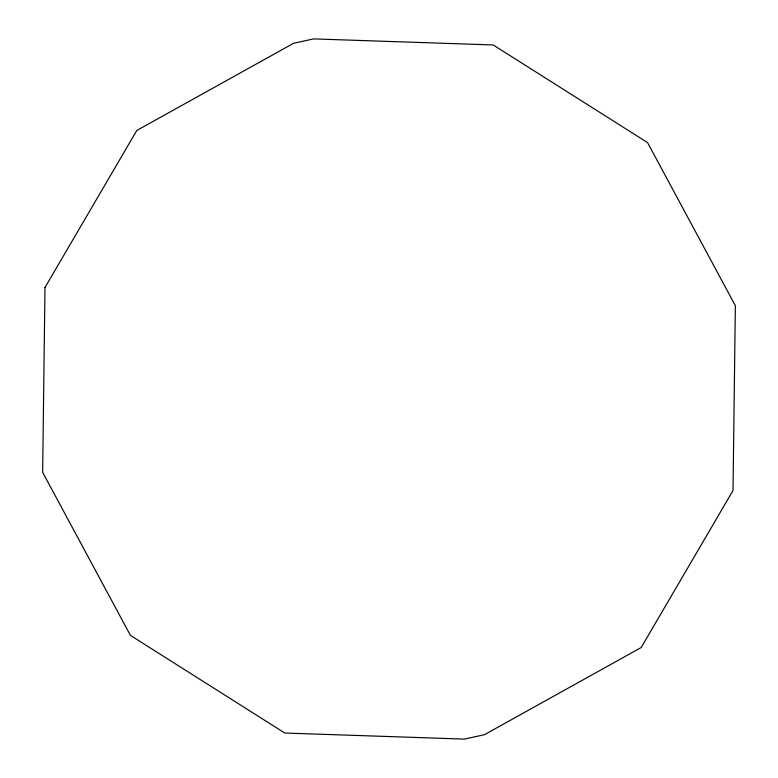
<?xml version="1.0" encoding="UTF-8"?>
<svg xmlns="http://www.w3.org/2000/svg" width="778" height="778" viewBox="0 0 778 778"><rect width="100%" height="100%" fill="white"/><g stroke="black" fill="none" stroke-linecap="round" stroke-linejoin="round"><path stroke-width="1.17" d="M44.978 287.5L42.644 472.314L130.432 635.393L284.816 733.041L464.427 739.1L484.47 734.685L641.189 647.529L733.022 490.5L735.356 305.686L647.559 142.607L493.174 44.959L313.573 38.9L293.52 43.315L136.811 130.471L44.978 287.5"/></g></svg>
